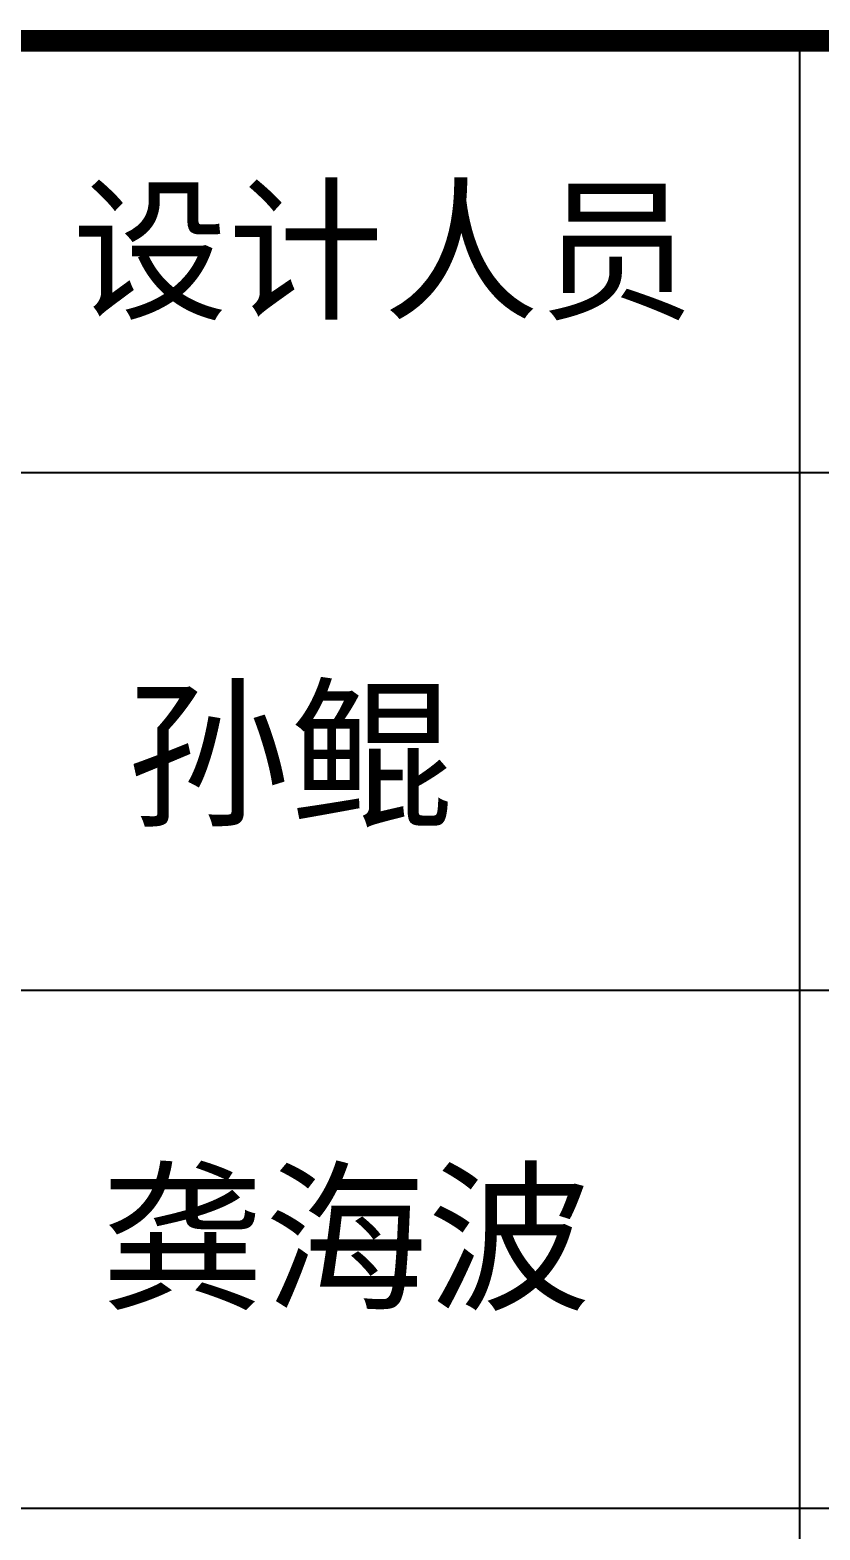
# Model space of a CAD drawing. Extents: x 69728788 to 150163257, y 20675998 to 43663798.
# Drawn here: x 75153028 to 75156673, y 21097911 to 21104835 of the extents above; entities that cross this region are included whole.
import ezdxf

# ---------------------------------------------------------------- set-up
doc = ezdxf.new("R2010")
doc.units = 0
doc.header["$LTSCALE"] = 1000
doc.header["$MEASUREMENT"] = 0
doc.layers.add('图框', color=253, linetype='CONTINUOUS')
doc.styles.add('STYLE-黑体', font='simhei.ttf')

msp = doc.modelspace()

# ---------------------------------------------------------------- linework, layer by layer
at = {"layer": '图框', "color": 0}
for p, q in [((75148612, 21102792.8), (75160630.5, 21102792.8)), ((75148612, 21102792.8), (75160630.5, 21102792.8)), ((75148612, 21100402.4), (75160630.5, 21100402.4)), ((75148612, 21098012), (75160630.5, 21098012))]:
    msp.add_line(p, q, dxfattribs=at)
at = {"layer": '图框', "color": 0, "const_width": 100}
msp.add_lwpolyline([(75148612, 21104784.8), (75160630.5, 21104784.8), (75160630.5, 21084466.4), (75148612, 21084466.4)], close=True, dxfattribs=at)
at = {"layer": '图框', "color": 0}
for points in [[(75156580, 21102792.8), (75156580, 21104784.8)], [(75156580, 21091239.2), (75156580, 21102792.8)]]:
    msp.add_lwpolyline(points, dxfattribs=at)

# ---------------------------------------------------------------- texts
at = {"layer": '图框', "color": 0, "style": 'STYLE-黑体'}
msp.add_text('设计人员', height=525.89, dxfattribs=at).set_placement((75153223.6, 21103554.5))
at = {"layer": '图框', "color": 4, "style": 'STYLE-黑体'}
for s, p in [('孙鲲', (75153473.6, 21101215.4)), ('龚海波', (75153355.5, 21098983.7))]:
    msp.add_text(s, height=552.18, dxfattribs=at).set_placement(p)

doc.saveas('drawing.dxf')
